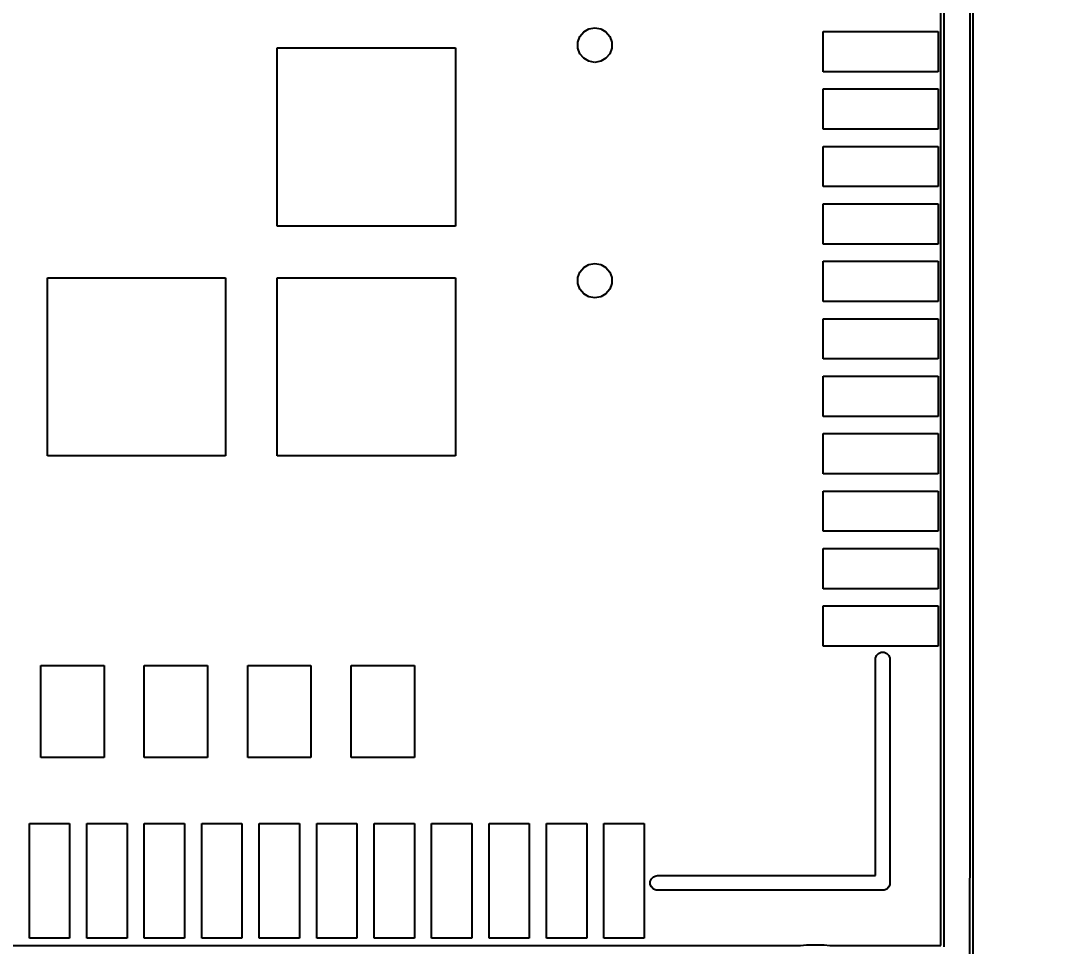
# Model space of a CAD drawing. Extents: x 100 to 191, y -173 to -30.
# Drawn here: x 148.49 to 166.58, y -161.05 to -144.94 of the extents above; entities that cross this region are included whole.
import ezdxf

# ---------------------------------------------------------------- set-up
doc = ezdxf.new("R2010")
doc.units = 0
doc.layers.get('0').update_dxf_attribs({"linetype": 'CONTINUOUS'})
doc.layers.get('Defpoints').update_dxf_attribs({"linetype": 'CONTINUOUS'})
doc.layers.add('BLACK', color=7, linetype='CONTINUOUS')
doc.dimstyles.get("Standard").update_dxf_attribs({"dimtxt": 3, "dimasz": 3, "dimexe": 0.18, "dimexo": 0.0625, "dimgap": 0.09, "dimtad": 0, "dimtih": 1, "dimtoh": 1, "dimzin": 0, "dimdsep": 46, "dimtxsty": 'Standard', "dimcen": 0.09, "dimclrd": 3, "dimclre": 3, "dimclrt": 3, "dimadec": 0, "dimazin": 0, "dimtfac": 1, "dimtofl": 0, "dimtmove": 0, "dimatfit": 3, "dimfxl": 1, "dimtolj": 1, "dimtzin": 0, "dimarcsym": 0})

# ---------------------------------------------------------------- blocks, each defined once
blk = doc.blocks.new('*D14')
at = {"color": 3, "linetype": 'Continuous', "lineweight": -2}
for p, q in [((162.437, -52.406), (185.143, -52.417)), ((184.961, -55.417), (184.936, -106.524)), ((184.909, -160.811), (184.934, -109.704)), ((162.381, -163.8), (185.087, -163.811))]:
    blk.add_line(p, q, dxfattribs=at)
at = {"color": 3, "linetype": 'Continuous'}
for points in [[(184.461, -55.417), (185.461, -55.417), (184.963, -52.417)], [(184.409, -160.811), (185.409, -160.812), (184.907, -163.811)]]:
    blk.add_solid(points, dxfattribs=at)
at = {"layer": 'Defpoints', "color": 0, "linetype": 'Continuous'}
for p in [(162.374, -52.406), (184.963, -52.417), (162.319, -163.8)]:
    blk.add_point(p, dxfattribs=at)
at = {"color": 3, "linetype": 'Continuous', "insert": (184.935, -108.114), "char_height": 3, "attachment_point": 5}
blk.add_mtext('\\A1;111.39', dxfattribs=at)

msp = doc.modelspace()

# ---------------------------------------------------------------- linework, layer by layer
at = {"layer": 'BLACK', "linetype": 'Continuous'}
for p, q in [((165.0115, -158.241995), (165.0115, -51.75159)), ((165.0615, -51.75159), (165.0615, -158.242)), ((164.5045, -161.04057), (164.5045, -128.86557)), ((164.5545, -128.84057), (164.5545, -161.06557)), ((158.288573, -145.136349), (158.378803, -145.084254)), ((158.378803, -145.084254), (158.481409, -145.066162)), ((158.481409, -145.066162), (158.584015, -145.084254)), ((158.584015, -145.084254), (158.674245, -145.136349)), ((158.185967, -145.314068), (158.221601, -145.216162)), ((158.221601, -145.216162), (158.288573, -145.136349)), ((158.674245, -145.136349), (158.741217, -145.216162)), ((158.741217, -145.216162), (158.776851, -145.314068)), ((162.4545, -145.82957), (162.4545, -145.12957)), ((162.4545, -145.12957), (164.4545, -145.12957)), ((162.4545, -145.82957), (162.4545, -145.12957)), ((162.4545, -145.12957), (164.4545, -145.12957)), ((164.4545, -145.12957), (164.4545, -145.82957)), ((164.4545, -145.12957), (164.4545, -145.82957)), ((152.9545, -148.51557), (152.9545, -145.41557)), ((152.9545, -145.41557), (156.0545, -145.41557)), ((152.9545, -148.51557), (152.9545, -145.41557)), ((152.9545, -145.41557), (156.0545, -145.41557)), ((156.0545, -145.41557), (156.0545, -148.51557)), ((156.0545, -145.41557), (156.0545, -148.51557)), ((158.185967, -145.418256), (158.185967, -145.314068)), ((158.221601, -145.516162), (158.185967, -145.418256)), ((158.776851, -145.418256), (158.741217, -145.516162)), ((158.776851, -145.314068), (158.776851, -145.418256)), ((158.288573, -145.595975), (158.221601, -145.516162)), ((158.378803, -145.64807), (158.288573, -145.595975)), ((158.674245, -145.595975), (158.584015, -145.64807)), ((158.741217, -145.516162), (158.674245, -145.595975)), ((158.481409, -145.666162), (158.378803, -145.64807)), ((158.584015, -145.64807), (158.481409, -145.666162)), ((164.4545, -145.82957), (162.4545, -145.82957)), ((164.4545, -145.82957), (162.4545, -145.82957)), ((162.4545, -146.82957), (162.4545, -146.12957)), ((162.4545, -146.12957), (164.4545, -146.12957)), ((162.4545, -146.82957), (162.4545, -146.12957)), ((162.4545, -146.12957), (164.4545, -146.12957)), ((164.4545, -146.12957), (164.4545, -146.82957)), ((164.4545, -146.12957), (164.4545, -146.82957)), ((164.4545, -146.82957), (162.4545, -146.82957)), ((164.4545, -146.82957), (162.4545, -146.82957)), ((162.4545, -147.82957), (162.4545, -147.12957)), ((162.4545, -147.12957), (164.4545, -147.12957)), ((162.4545, -147.82957), (162.4545, -147.12957)), ((162.4545, -147.12957), (164.4545, -147.12957)), ((164.4545, -147.12957), (164.4545, -147.82957)), ((164.4545, -147.12957), (164.4545, -147.82957)), ((164.4545, -147.82957), (162.4545, -147.82957)), ((164.4545, -147.82957), (162.4545, -147.82957)), ((162.4545, -148.82957), (162.4545, -148.12957)), ((162.4545, -148.12957), (164.4545, -148.12957)), ((162.4545, -148.82957), (162.4545, -148.12957)), ((162.4545, -148.12957), (164.4545, -148.12957)), ((164.4545, -148.12957), (164.4545, -148.82957)), ((164.4545, -148.12957), (164.4545, -148.82957)), ((156.0545, -148.51557), (152.9545, -148.51557)), ((156.0545, -148.51557), (152.9545, -148.51557)), ((164.4545, -148.82957), (162.4545, -148.82957)), ((164.4545, -148.82957), (162.4545, -148.82957)), ((158.221601, -149.316162), (158.288573, -149.236349)), ((158.288573, -149.236349), (158.378803, -149.184254)), ((158.378803, -149.184254), (158.481409, -149.166162)), ((158.481409, -149.166162), (158.584015, -149.184254)), ((158.584015, -149.184254), (158.674245, -149.236349)), ((158.674245, -149.236349), (158.741217, -149.316162)), ((162.4545, -149.82957), (162.4545, -149.12957)), ((162.4545, -149.12957), (164.4545, -149.12957)), ((162.4545, -149.82957), (162.4545, -149.12957)), ((162.4545, -149.12957), (164.4545, -149.12957)), ((164.4545, -149.12957), (164.4545, -149.82957)), ((164.4545, -149.12957), (164.4545, -149.82957)), ((148.9545, -152.51557), (148.9545, -149.41557)), ((148.9545, -149.41557), (152.0545, -149.41557)), ((148.9545, -152.51557), (148.9545, -149.41557)), ((148.9545, -149.41557), (152.0545, -149.41557)), ((152.0545, -149.41557), (152.0545, -152.51557)), ((152.0545, -149.41557), (152.0545, -152.51557)), ((152.9545, -152.51557), (152.9545, -149.41557)), ((152.9545, -149.41557), (156.0545, -149.41557)), ((152.9545, -152.51557), (152.9545, -149.41557)), ((152.9545, -149.41557), (156.0545, -149.41557)), ((156.0545, -149.41557), (156.0545, -152.51557)), ((156.0545, -149.41557), (156.0545, -152.51557)), ((158.185967, -149.414068), (158.221601, -149.316162)), ((158.185967, -149.518256), (158.185967, -149.414068)), ((158.741217, -149.316162), (158.776851, -149.414068)), ((158.776851, -149.414068), (158.776851, -149.518256)), ((158.221601, -149.616162), (158.185967, -149.518256)), ((158.776851, -149.518256), (158.741217, -149.616162)), ((158.288573, -149.695975), (158.221601, -149.616162)), ((158.378803, -149.74807), (158.288573, -149.695975)), ((158.481409, -149.766162), (158.378803, -149.74807)), ((158.584015, -149.74807), (158.481409, -149.766162)), ((158.674245, -149.695975), (158.584015, -149.74807)), ((158.741217, -149.616162), (158.674245, -149.695975)), ((164.4545, -149.82957), (162.4545, -149.82957)), ((164.4545, -149.82957), (162.4545, -149.82957)), ((162.4545, -150.82957), (162.4545, -150.12957)), ((162.4545, -150.12957), (164.4545, -150.12957)), ((162.4545, -150.82957), (162.4545, -150.12957)), ((162.4545, -150.12957), (164.4545, -150.12957)), ((164.4545, -150.12957), (164.4545, -150.82957)), ((164.4545, -150.12957), (164.4545, -150.82957)), ((164.4545, -150.82957), (162.4545, -150.82957)), ((164.4545, -150.82957), (162.4545, -150.82957)), ((162.4545, -151.82957), (162.4545, -151.12957)), ((162.4545, -151.12957), (164.4545, -151.12957)), ((162.4545, -151.82957), (162.4545, -151.12957)), ((162.4545, -151.12957), (164.4545, -151.12957)), ((164.4545, -151.12957), (164.4545, -151.82957)), ((164.4545, -151.12957), (164.4545, -151.82957)), ((164.4545, -151.82957), (162.4545, -151.82957)), ((164.4545, -151.82957), (162.4545, -151.82957)), ((162.4545, -152.82957), (162.4545, -152.12957)), ((162.4545, -152.12957), (164.4545, -152.12957)), ((162.4545, -152.82957), (162.4545, -152.12957)), ((162.4545, -152.12957), (164.4545, -152.12957)), ((164.4545, -152.12957), (164.4545, -152.82957)), ((164.4545, -152.12957), (164.4545, -152.82957)), ((152.0545, -152.51557), (148.9545, -152.51557)), ((152.0545, -152.51557), (148.9545, -152.51557)), ((156.0545, -152.51557), (152.9545, -152.51557)), ((156.0545, -152.51557), (152.9545, -152.51557)), ((164.4545, -152.82957), (162.4545, -152.82957)), ((164.4545, -152.82957), (162.4545, -152.82957)), ((162.4545, -153.82957), (162.4545, -153.12957)), ((162.4545, -153.12957), (164.4545, -153.12957)), ((162.4545, -153.82957), (162.4545, -153.12957)), ((162.4545, -153.12957), (164.4545, -153.12957)), ((164.4545, -153.12957), (164.4545, -153.82957)), ((164.4545, -153.12957), (164.4545, -153.82957)), ((164.4545, -153.82957), (162.4545, -153.82957)), ((164.4545, -153.82957), (162.4545, -153.82957)), ((162.4545, -154.82957), (162.4545, -154.12957)), ((162.4545, -154.12957), (164.4545, -154.12957)), ((162.4545, -154.82957), (162.4545, -154.12957)), ((162.4545, -154.12957), (164.4545, -154.12957)), ((164.4545, -154.12957), (164.4545, -154.82957)), ((164.4545, -154.12957), (164.4545, -154.82957)), ((164.4545, -154.82957), (162.4545, -154.82957)), ((164.4545, -154.82957), (162.4545, -154.82957)), ((162.4545, -155.82957), (162.4545, -155.12957)), ((162.4545, -155.12957), (164.4545, -155.12957)), ((162.4545, -155.82957), (162.4545, -155.12957)), ((162.4545, -155.12957), (164.4545, -155.12957)), ((164.4545, -155.12957), (164.4545, -155.82957)), ((164.4545, -155.12957), (164.4545, -155.82957)), ((164.4545, -155.82957), (162.4545, -155.82957)), ((164.4545, -155.82957), (162.4545, -155.82957)), ((163.419943, -155.954973), (163.465724, -155.93601)), ((163.465724, -155.93601), (163.515276, -155.93601)), ((163.515276, -155.93601), (163.561057, -155.954973)), ((163.3635, -156.06057), (163.36594, -156.035794)), ((163.3635, -159.82457), (163.3635, -156.06057)), ((163.36594, -156.035794), (163.384903, -155.990013)), ((163.384903, -155.990013), (163.419943, -155.954973)), ((163.561057, -155.954973), (163.596097, -155.990013)), ((163.596097, -155.990013), (163.61506, -156.035794)), ((163.61506, -156.035794), (163.6175, -156.06057)), ((163.6175, -156.06057), (163.6175, -159.95157)), ((148.8405, -157.76557), (148.8405, -156.16557)), ((148.8405, -156.16557), (149.9405, -156.16557)), ((148.8405, -157.76557), (148.8405, -156.16557)), ((148.8405, -156.16557), (149.9405, -156.16557)), ((149.9405, -156.16557), (149.9405, -157.76557)), ((149.9405, -156.16557), (149.9405, -157.76557)), ((150.6405, -157.76557), (150.6405, -156.16557)), ((150.6405, -156.16557), (151.7405, -156.16557)), ((150.6405, -157.76557), (150.6405, -156.16557)), ((150.6405, -156.16557), (151.7405, -156.16557)), ((151.7405, -156.16557), (151.7405, -157.76557)), ((151.7405, -156.16557), (151.7405, -157.76557)), ((152.4405, -157.76557), (152.4405, -156.16557)), ((152.4405, -156.16557), (153.5405, -156.16557)), ((152.4405, -157.76557), (152.4405, -156.16557)), ((152.4405, -156.16557), (153.5405, -156.16557)), ((153.5405, -156.16557), (153.5405, -157.76557)), ((153.5405, -156.16557), (153.5405, -157.76557)), ((154.2405, -157.76557), (154.2405, -156.16557)), ((154.2405, -156.16557), (155.3405, -156.16557)), ((154.2405, -157.76557), (154.2405, -156.16557)), ((154.2405, -156.16557), (155.3405, -156.16557)), ((155.3405, -156.16557), (155.3405, -157.76557)), ((155.3405, -156.16557), (155.3405, -157.76557)), ((149.9405, -157.76557), (148.8405, -157.76557)), ((149.9405, -157.76557), (148.8405, -157.76557)), ((151.7405, -157.76557), (150.6405, -157.76557)), ((151.7405, -157.76557), (150.6405, -157.76557)), ((153.5405, -157.76557), (152.4405, -157.76557)), ((153.5405, -157.76557), (152.4405, -157.76557)), ((155.3405, -157.76557), (154.2405, -157.76557)), ((155.3405, -157.76557), (154.2405, -157.76557)), ((165.0103, -164.315565), (165.0115, -158.241995)), ((165.0615, -158.242005), (165.0603, -164.31557)), ((165.0615, -158.242), (165.061499, -158.242002)), ((165.061499, -158.242002), (165.0615, -158.242005)), ((148.6405, -160.91557), (148.6405, -158.91557)), ((148.6405, -158.91557), (149.3405, -158.91557)), ((148.6405, -160.91557), (148.6405, -158.91557)), ((148.6405, -158.91557), (149.3405, -158.91557)), ((149.3405, -158.91557), (149.3405, -160.91557)), ((149.3405, -158.91557), (149.3405, -160.91557)), ((149.6405, -160.91557), (149.6405, -158.91557)), ((149.6405, -158.91557), (150.3405, -158.91557)), ((149.6405, -160.91557), (149.6405, -158.91557)), ((149.6405, -158.91557), (150.3405, -158.91557)), ((150.3405, -158.91557), (150.3405, -160.91557)), ((150.3405, -158.91557), (150.3405, -160.91557)), ((150.6405, -160.91557), (150.6405, -158.91557)), ((150.6405, -158.91557), (151.3405, -158.91557)), ((150.6405, -160.91557), (150.6405, -158.91557)), ((150.6405, -158.91557), (151.3405, -158.91557)), ((151.3405, -158.91557), (151.3405, -160.91557)), ((151.3405, -158.91557), (151.3405, -160.91557)), ((151.6405, -160.91557), (151.6405, -158.91557)), ((151.6405, -158.91557), (152.3405, -158.91557)), ((151.6405, -160.91557), (151.6405, -158.91557)), ((151.6405, -158.91557), (152.3405, -158.91557)), ((152.3405, -158.91557), (152.3405, -160.91557)), ((152.3405, -158.91557), (152.3405, -160.91557)), ((152.6405, -160.91557), (152.6405, -158.91557)), ((152.6405, -158.91557), (153.3405, -158.91557)), ((152.6405, -160.91557), (152.6405, -158.91557)), ((152.6405, -158.91557), (153.3405, -158.91557)), ((153.3405, -158.91557), (153.3405, -160.91557)), ((153.3405, -158.91557), (153.3405, -160.91557)), ((153.6405, -160.91557), (153.6405, -158.91557)), ((153.6405, -158.91557), (154.3405, -158.91557)), ((153.6405, -160.91557), (153.6405, -158.91557)), ((153.6405, -158.91557), (154.3405, -158.91557)), ((154.3405, -158.91557), (154.3405, -160.91557)), ((154.3405, -158.91557), (154.3405, -160.91557)), ((154.6405, -160.91557), (154.6405, -158.91557)), ((154.6405, -158.91557), (155.3405, -158.91557)), ((154.6405, -160.91557), (154.6405, -158.91557)), ((154.6405, -158.91557), (155.3405, -158.91557)), ((155.3405, -158.91557), (155.3405, -160.91557)), ((155.3405, -158.91557), (155.3405, -160.91557)), ((155.6405, -160.91557), (155.6405, -158.91557)), ((155.6405, -158.91557), (156.3405, -158.91557)), ((155.6405, -160.91557), (155.6405, -158.91557)), ((155.6405, -158.91557), (156.3405, -158.91557)), ((156.3405, -158.91557), (156.3405, -160.91557)), ((156.3405, -158.91557), (156.3405, -160.91557)), ((156.6405, -160.91557), (156.6405, -158.91557)), ((156.6405, -158.91557), (157.3405, -158.91557)), ((156.6405, -160.91557), (156.6405, -158.91557)), ((156.6405, -158.91557), (157.3405, -158.91557)), ((157.3405, -158.91557), (157.3405, -160.91557)), ((157.3405, -158.91557), (157.3405, -160.91557)), ((157.6405, -160.91557), (157.6405, -158.91557)), ((157.6405, -158.91557), (158.3405, -158.91557)), ((157.6405, -160.91557), (157.6405, -158.91557)), ((157.6405, -158.91557), (158.3405, -158.91557)), ((158.3405, -158.91557), (158.3405, -160.91557)), ((158.3405, -158.91557), (158.3405, -160.91557)), ((158.6405, -160.91557), (158.6405, -158.91557)), ((158.6405, -158.91557), (159.3405, -158.91557)), ((158.6405, -160.91557), (158.6405, -158.91557)), ((158.6405, -158.91557), (159.3405, -158.91557)), ((159.3405, -158.91557), (159.3405, -160.91557)), ((159.3405, -158.91557), (159.3405, -160.91557)), ((159.44694, -159.926794), (159.465903, -159.881013)), ((159.465903, -159.881013), (159.500943, -159.845973)), ((159.500943, -159.845973), (159.546724, -159.82701)), ((159.546724, -159.82701), (159.5715, -159.82457)), ((159.5715, -159.82457), (163.3635, -159.82457)), ((159.44694, -159.976346), (159.44694, -159.926794)), ((159.465903, -160.022127), (159.44694, -159.976346)), ((159.500943, -160.057167), (159.465903, -160.022127)), ((159.546724, -160.07613), (159.500943, -160.057167)), ((159.5715, -160.07857), (159.546724, -160.07613)), ((163.4905, -160.07857), (159.5715, -160.07857)), ((163.515276, -160.07613), (163.4905, -160.07857)), ((163.561057, -160.057167), (163.515276, -160.07613)), ((163.596097, -160.022127), (163.561057, -160.057167)), ((163.61506, -159.976346), (163.596097, -160.022127)), ((163.6175, -159.95157), (163.61506, -159.976346)), ((149.3405, -160.91557), (148.6405, -160.91557)), ((149.3405, -160.91557), (148.6405, -160.91557)), ((150.3405, -160.91557), (149.6405, -160.91557)), ((150.3405, -160.91557), (149.6405, -160.91557)), ((151.3405, -160.91557), (150.6405, -160.91557)), ((151.3405, -160.91557), (150.6405, -160.91557)), ((152.3405, -160.91557), (151.6405, -160.91557)), ((152.3405, -160.91557), (151.6405, -160.91557)), ((153.3405, -160.91557), (152.6405, -160.91557)), ((153.3405, -160.91557), (152.6405, -160.91557)), ((154.3405, -160.91557), (153.6405, -160.91557)), ((154.3405, -160.91557), (153.6405, -160.91557)), ((155.3405, -160.91557), (154.6405, -160.91557)), ((155.3405, -160.91557), (154.6405, -160.91557)), ((156.3405, -160.91557), (155.6405, -160.91557)), ((156.3405, -160.91557), (155.6405, -160.91557)), ((157.3405, -160.91557), (156.6405, -160.91557)), ((157.3405, -160.91557), (156.6405, -160.91557)), ((158.3405, -160.91557), (157.6405, -160.91557)), ((158.3405, -160.91557), (157.6405, -160.91557)), ((159.3405, -160.91557), (158.6405, -160.91557)), ((159.3405, -160.91557), (158.6405, -160.91557)), ((134.811534, -161.04057), (162.063666, -161.04057)), ((162.063666, -161.04057), (162.163105, -161.029366)), ((162.163105, -161.029366), (162.474295, -161.029366)), ((162.474295, -161.029366), (162.573734, -161.04057)), ((162.573734, -161.04057), (164.5045, -161.04057))]:
    msp.add_line(p, q, dxfattribs=at)

# ---------------------------------------------------------------- dimensions: what is measured, and where the dimension line sits
at = {"linetype": 'Continuous'}
dim = msp.add_aligned_dim(p1=(162.3187, -163.8), p2=(162.3745, -52.40557), distance=-22.588479, dimstyle='Standard', dxfattribs=at)
dim.commit()
dim.dimension.update_dxf_attribs({"geometry": '*D14', "text_midpoint": (184.935076, -108.1141)})

doc.saveas('drawing.dxf')
